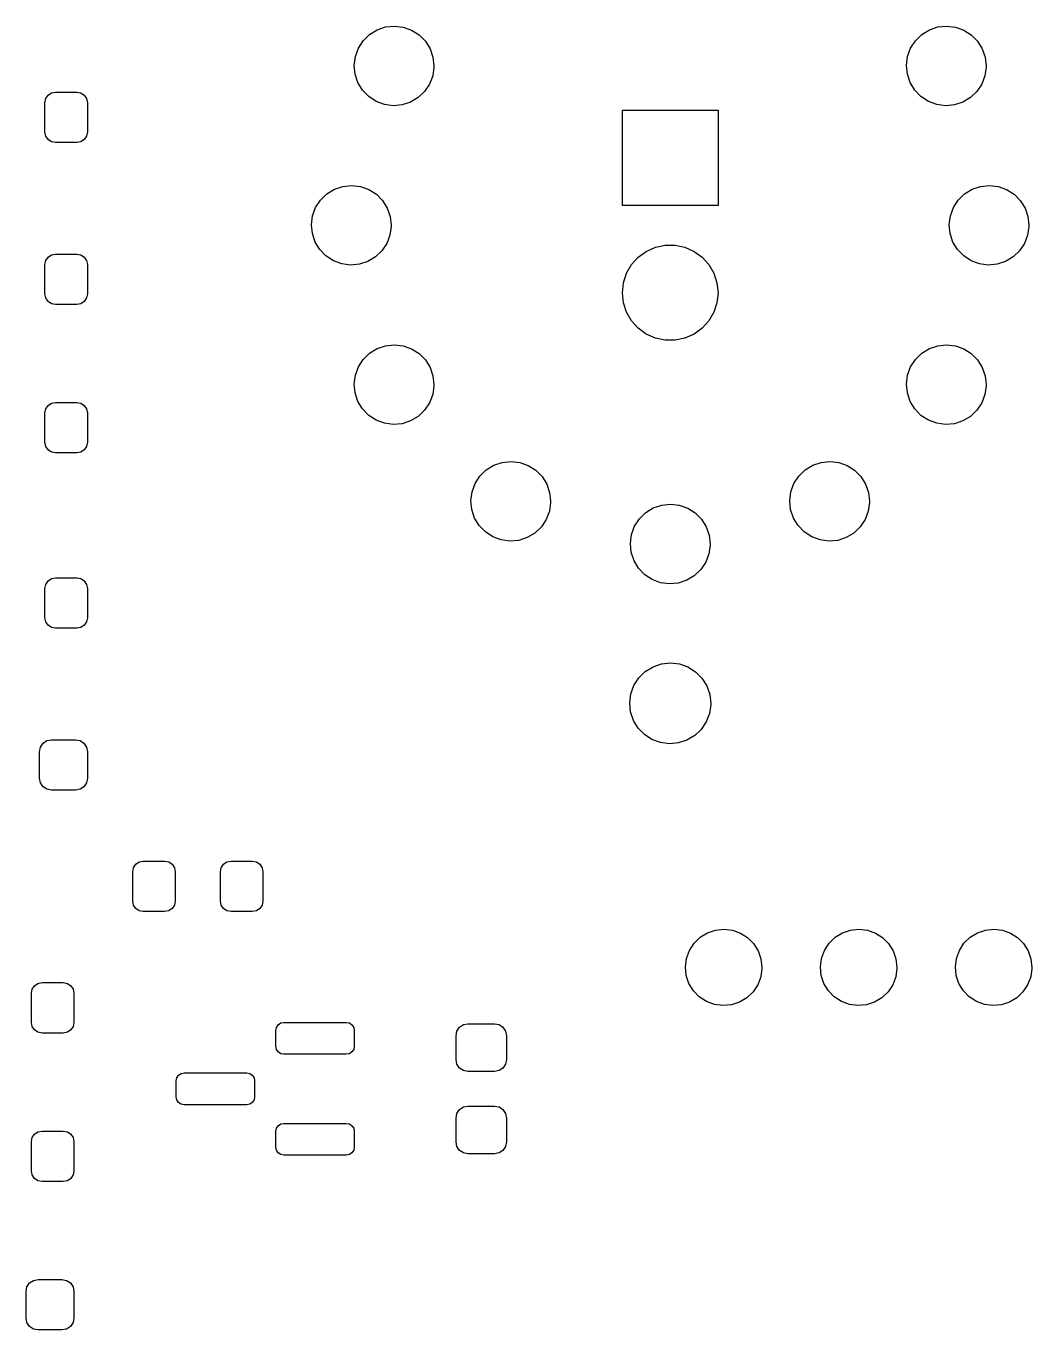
# Model space of a CAD drawing. Extents: x 109 to 191, y -153 to -46.
# Drawn here: x 150.19 to 169.11, y -132.3 to -107.76 of the extents above; entities that cross this region are included whole.
import ezdxf

# ---------------------------------------------------------------- set-up
doc = ezdxf.new("R2010")
doc.units = 0
doc.layers.add('BLACK', color=7, linetype='CONTINUOUS')

msp = doc.modelspace()

# ---------------------------------------------------------------- linework, layer by layer
at = {"layer": 'BLACK', "linetype": 'CONTINUOUS'}
for p, q in [((156.529, -108.032), (156.648, -107.915)), ((156.648, -107.915), (156.791, -107.827)), ((156.791, -107.827), (156.949, -107.773)), ((156.949, -107.773), (157.115, -107.756)), ((157.115, -107.756), (157.281, -107.776)), ((157.281, -107.776), (157.439, -107.832)), ((157.439, -107.832), (157.58, -107.921)), ((157.58, -107.921), (157.698, -108.04)), ((166.921, -108.032), (167.04, -107.915)), ((167.04, -107.915), (167.183, -107.827)), ((167.183, -107.827), (167.341, -107.773)), ((167.341, -107.773), (167.507, -107.756)), ((167.507, -107.756), (167.673, -107.776)), ((167.673, -107.776), (167.831, -107.832)), ((167.831, -107.832), (167.972, -107.921)), ((167.972, -107.921), (168.09, -108.04)), ((156.381, -108.33), (156.438, -108.173)), ((156.438, -108.173), (156.529, -108.032)), ((157.698, -108.04), (157.786, -108.182)), ((157.786, -108.182), (157.841, -108.34)), ((166.773, -108.33), (166.83, -108.173)), ((166.83, -108.173), (166.921, -108.032)), ((168.09, -108.04), (168.179, -108.182)), ((168.179, -108.182), (168.234, -108.34)), ((156.36, -108.496), (156.381, -108.33)), ((157.841, -108.34), (157.86, -108.506)), ((166.752, -108.496), (166.773, -108.33)), ((168.234, -108.34), (168.252, -108.506)), ((156.376, -108.662), (156.36, -108.496)), ((156.429, -108.821), (156.376, -108.662)), ((157.836, -108.693), (157.777, -108.849)), ((157.86, -108.527), (157.836, -108.693)), ((157.86, -108.506), (157.86, -108.527)), ((166.769, -108.662), (166.752, -108.496)), ((166.821, -108.821), (166.769, -108.662)), ((168.229, -108.693), (168.169, -108.849)), ((168.252, -108.527), (168.229, -108.693)), ((168.252, -108.506), (168.252, -108.527)), ((156.516, -108.964), (156.429, -108.821)), ((156.632, -109.084), (156.516, -108.964)), ((157.777, -108.849), (157.684, -108.988)), ((166.908, -108.964), (166.821, -108.821)), ((167.024, -109.084), (166.908, -108.964)), ((168.169, -108.849), (168.077, -108.988)), ((150.539, -109.199), (150.554, -109.122)), ((150.539, -109.749), (150.539, -109.199)), ((150.554, -109.122), (150.598, -109.058)), ((150.598, -109.058), (150.662, -109.014)), ((150.662, -109.014), (150.739, -108.999)), ((150.739, -108.999), (151.139, -108.999)), ((151.139, -108.999), (151.216, -109.014)), ((151.216, -109.014), (151.28, -109.058)), ((151.28, -109.058), (151.324, -109.122)), ((151.324, -109.122), (151.339, -109.199)), ((151.339, -109.199), (151.339, -109.749)), ((156.772, -109.175), (156.632, -109.084)), ((156.928, -109.234), (156.772, -109.175)), ((157.42, -109.189), (157.261, -109.241)), ((157.563, -109.103), (157.42, -109.189)), ((157.684, -108.988), (157.563, -109.103)), ((167.164, -109.175), (167.024, -109.084)), ((167.321, -109.234), (167.164, -109.175)), ((167.812, -109.189), (167.653, -109.241)), ((167.956, -109.103), (167.812, -109.189)), ((168.077, -108.988), (167.956, -109.103)), ((157.094, -109.256), (156.928, -109.234)), ((157.261, -109.241), (157.094, -109.256)), ((161.406, -111.136), (161.406, -109.336)), ((161.406, -109.336), (163.206, -109.336)), ((163.206, -109.336), (163.206, -111.136)), ((167.486, -109.256), (167.321, -109.234)), ((167.653, -109.241), (167.486, -109.256)), ((150.554, -109.826), (150.539, -109.749)), ((150.598, -109.89), (150.554, -109.826)), ((150.662, -109.934), (150.598, -109.89)), ((150.739, -109.949), (150.662, -109.934)), ((151.139, -109.949), (150.739, -109.949)), ((151.216, -109.934), (151.139, -109.949)), ((151.28, -109.89), (151.216, -109.934)), ((151.324, -109.826), (151.28, -109.89)), ((151.339, -109.749), (151.324, -109.826)), ((155.725, -111.032), (155.844, -110.915)), ((155.844, -110.915), (155.987, -110.827)), ((155.987, -110.827), (156.145, -110.773)), ((156.145, -110.773), (156.311, -110.756)), ((156.311, -110.756), (156.477, -110.776)), ((156.477, -110.776), (156.635, -110.832)), ((156.635, -110.832), (156.776, -110.921)), ((156.776, -110.921), (156.894, -111.04)), ((167.725, -111.032), (167.844, -110.915)), ((167.844, -110.915), (167.987, -110.827)), ((167.987, -110.827), (168.145, -110.773)), ((168.145, -110.773), (168.311, -110.756)), ((168.311, -110.756), (168.477, -110.776)), ((168.477, -110.776), (168.635, -110.832)), ((168.635, -110.832), (168.776, -110.921)), ((168.776, -110.921), (168.894, -111.04)), ((155.577, -111.33), (155.634, -111.173)), ((155.634, -111.173), (155.725, -111.032)), ((156.894, -111.04), (156.982, -111.182)), ((156.982, -111.182), (157.037, -111.34)), ((163.206, -111.136), (161.406, -111.136)), ((167.577, -111.33), (167.634, -111.173)), ((167.634, -111.173), (167.725, -111.032)), ((168.894, -111.04), (168.982, -111.182)), ((168.982, -111.182), (169.037, -111.34)), ((155.556, -111.496), (155.577, -111.33)), ((157.037, -111.34), (157.056, -111.506)), ((167.556, -111.496), (167.577, -111.33)), ((169.037, -111.34), (169.056, -111.506)), ((155.572, -111.662), (155.556, -111.496)), ((155.625, -111.821), (155.572, -111.662)), ((157.056, -111.527), (157.032, -111.693)), ((157.056, -111.506), (157.056, -111.527)), ((167.572, -111.662), (167.556, -111.496)), ((167.625, -111.821), (167.572, -111.662)), ((169.056, -111.527), (169.032, -111.693)), ((169.056, -111.506), (169.056, -111.527)), ((155.712, -111.964), (155.625, -111.821)), ((156.973, -111.849), (156.881, -111.988)), ((157.032, -111.693), (156.973, -111.849)), ((161.856, -111.997), (162.028, -111.92)), ((162.028, -111.92), (162.212, -111.881)), ((162.212, -111.881), (162.4, -111.881)), ((162.4, -111.881), (162.584, -111.92)), ((162.584, -111.92), (162.756, -111.997)), ((167.712, -111.964), (167.625, -111.821)), ((168.973, -111.849), (168.881, -111.988)), ((169.032, -111.693), (168.973, -111.849)), ((150.539, -112.247), (150.554, -112.17)), ((150.554, -112.17), (150.598, -112.106)), ((150.598, -112.106), (150.662, -112.062)), ((150.662, -112.062), (150.739, -112.047)), ((150.739, -112.047), (151.139, -112.047)), ((151.139, -112.047), (151.216, -112.062)), ((151.216, -112.062), (151.28, -112.106)), ((151.28, -112.106), (151.324, -112.17)), ((151.324, -112.17), (151.339, -112.247)), ((155.828, -112.084), (155.712, -111.964)), ((155.968, -112.175), (155.828, -112.084)), ((156.759, -112.103), (156.616, -112.189)), ((156.881, -111.988), (156.759, -112.103)), ((161.578, -112.247), (161.704, -112.107)), ((161.704, -112.107), (161.856, -111.997)), ((162.756, -111.997), (162.908, -112.107)), ((162.908, -112.107), (163.034, -112.247)), ((167.828, -112.084), (167.712, -111.964)), ((167.968, -112.175), (167.828, -112.084)), ((168.759, -112.103), (168.616, -112.189)), ((168.881, -111.988), (168.759, -112.103)), ((150.539, -112.797), (150.539, -112.247)), ((151.339, -112.247), (151.339, -112.797)), ((156.125, -112.234), (155.968, -112.175)), ((156.29, -112.256), (156.125, -112.234)), ((156.457, -112.241), (156.29, -112.256)), ((156.616, -112.189), (156.457, -112.241)), ((161.426, -112.589), (161.484, -112.41)), ((161.484, -112.41), (161.578, -112.247)), ((163.034, -112.247), (163.128, -112.41)), ((163.128, -112.41), (163.186, -112.589)), ((168.125, -112.234), (167.968, -112.175)), ((168.29, -112.256), (168.125, -112.234)), ((168.457, -112.241), (168.29, -112.256)), ((168.616, -112.189), (168.457, -112.241)), ((161.406, -112.776), (161.426, -112.589)), ((163.186, -112.589), (163.206, -112.776)), ((150.554, -112.874), (150.539, -112.797)), ((150.598, -112.938), (150.554, -112.874)), ((151.324, -112.874), (151.28, -112.938)), ((151.339, -112.797), (151.324, -112.874)), ((161.426, -112.963), (161.406, -112.776)), ((163.206, -112.776), (163.186, -112.963)), ((150.662, -112.982), (150.598, -112.938)), ((150.739, -112.997), (150.662, -112.982)), ((151.139, -112.997), (150.739, -112.997)), ((151.216, -112.982), (151.139, -112.997)), ((151.28, -112.938), (151.216, -112.982)), ((161.484, -113.142), (161.426, -112.963)), ((161.578, -113.305), (161.484, -113.142)), ((163.128, -113.142), (163.034, -113.305)), ((163.186, -112.963), (163.128, -113.142)), ((161.704, -113.445), (161.578, -113.305)), ((163.034, -113.305), (162.908, -113.445)), ((161.856, -113.555), (161.704, -113.445)), ((162.028, -113.632), (161.856, -113.555)), ((162.212, -113.671), (162.028, -113.632)), ((162.584, -113.632), (162.4, -113.671)), ((162.756, -113.555), (162.584, -113.632)), ((162.908, -113.445), (162.756, -113.555)), ((156.648, -113.915), (156.791, -113.827)), ((156.791, -113.827), (156.949, -113.773)), ((156.949, -113.773), (157.115, -113.756)), ((157.115, -113.756), (157.281, -113.776)), ((157.281, -113.776), (157.439, -113.832)), ((157.439, -113.832), (157.58, -113.921)), ((162.4, -113.671), (162.212, -113.671)), ((167.04, -113.915), (167.183, -113.827)), ((167.183, -113.827), (167.341, -113.773)), ((167.341, -113.773), (167.507, -113.756)), ((167.507, -113.756), (167.673, -113.776)), ((167.673, -113.776), (167.831, -113.832)), ((167.831, -113.832), (167.972, -113.921)), ((156.438, -114.173), (156.529, -114.032)), ((156.529, -114.032), (156.648, -113.915)), ((157.58, -113.921), (157.698, -114.04)), ((157.698, -114.04), (157.786, -114.182)), ((166.83, -114.173), (166.921, -114.032)), ((166.921, -114.032), (167.04, -113.915)), ((167.972, -113.921), (168.09, -114.04)), ((168.09, -114.04), (168.179, -114.182)), ((156.36, -114.496), (156.381, -114.33)), ((156.381, -114.33), (156.438, -114.173)), ((157.786, -114.182), (157.841, -114.34)), ((157.841, -114.34), (157.86, -114.506)), ((166.752, -114.496), (166.773, -114.33)), ((166.773, -114.33), (166.83, -114.173)), ((168.179, -114.182), (168.234, -114.34)), ((168.234, -114.34), (168.252, -114.506)), ((156.376, -114.662), (156.36, -114.496)), ((157.86, -114.527), (157.836, -114.693)), ((157.86, -114.506), (157.86, -114.527)), ((166.769, -114.662), (166.752, -114.496)), ((168.252, -114.527), (168.229, -114.693)), ((168.252, -114.506), (168.252, -114.527)), ((150.598, -114.9), (150.662, -114.856)), ((150.662, -114.856), (150.739, -114.841)), ((150.739, -114.841), (151.139, -114.841)), ((151.139, -114.841), (151.216, -114.856)), ((151.216, -114.856), (151.28, -114.9)), ((156.429, -114.821), (156.376, -114.662)), ((156.516, -114.964), (156.429, -114.821)), ((157.777, -114.849), (157.684, -114.988)), ((157.836, -114.693), (157.777, -114.849)), ((166.821, -114.821), (166.769, -114.662)), ((166.908, -114.964), (166.821, -114.821)), ((168.169, -114.849), (168.077, -114.988)), ((168.229, -114.693), (168.169, -114.849)), ((150.539, -115.041), (150.554, -114.964)), ((150.539, -115.591), (150.539, -115.041)), ((150.554, -114.964), (150.598, -114.9)), ((151.28, -114.9), (151.324, -114.964)), ((151.324, -114.964), (151.339, -115.041)), ((151.339, -115.041), (151.339, -115.591)), ((156.632, -115.084), (156.516, -114.964)), ((156.772, -115.175), (156.632, -115.084)), ((157.563, -115.103), (157.42, -115.189)), ((157.684, -114.988), (157.563, -115.103)), ((167.024, -115.084), (166.908, -114.964)), ((167.164, -115.175), (167.024, -115.084)), ((167.956, -115.103), (167.812, -115.189)), ((168.077, -114.988), (167.956, -115.103)), ((156.928, -115.234), (156.772, -115.175)), ((157.094, -115.256), (156.928, -115.234)), ((157.261, -115.241), (157.094, -115.256)), ((157.42, -115.189), (157.261, -115.241)), ((167.321, -115.234), (167.164, -115.175)), ((167.486, -115.256), (167.321, -115.234)), ((167.653, -115.241), (167.486, -115.256)), ((167.812, -115.189), (167.653, -115.241)), ((150.554, -115.668), (150.539, -115.591)), ((151.339, -115.591), (151.324, -115.668)), ((150.598, -115.732), (150.554, -115.668)), ((150.662, -115.776), (150.598, -115.732)), ((150.739, -115.791), (150.662, -115.776)), ((151.139, -115.791), (150.739, -115.791)), ((151.216, -115.776), (151.139, -115.791)), ((151.28, -115.732), (151.216, -115.776)), ((151.324, -115.668), (151.28, -115.732)), ((158.844, -116.111), (158.987, -116.024)), ((158.987, -116.024), (159.145, -115.97)), ((159.145, -115.97), (159.311, -115.952)), ((159.311, -115.952), (159.477, -115.972)), ((159.477, -115.972), (159.635, -116.028)), ((159.635, -116.028), (159.776, -116.118)), ((164.844, -116.111), (164.987, -116.024)), ((164.987, -116.024), (165.145, -115.97)), ((165.145, -115.97), (165.311, -115.952)), ((165.311, -115.952), (165.477, -115.972)), ((165.477, -115.972), (165.635, -116.028)), ((165.635, -116.028), (165.776, -116.118)), ((158.634, -116.369), (158.725, -116.228)), ((158.725, -116.228), (158.844, -116.111)), ((159.776, -116.118), (159.894, -116.236)), ((159.894, -116.236), (159.982, -116.378)), ((164.634, -116.369), (164.725, -116.228)), ((164.725, -116.228), (164.844, -116.111)), ((165.776, -116.118), (165.894, -116.236)), ((165.894, -116.236), (165.982, -116.378)), ((158.556, -116.692), (158.577, -116.526)), ((158.577, -116.526), (158.634, -116.369)), ((159.982, -116.378), (160.037, -116.536)), ((160.037, -116.536), (160.056, -116.702)), ((164.556, -116.692), (164.577, -116.526)), ((164.577, -116.526), (164.634, -116.369)), ((165.982, -116.378), (166.037, -116.536)), ((166.037, -116.536), (166.056, -116.702)), ((158.572, -116.858), (158.556, -116.692)), ((160.056, -116.723), (160.032, -116.889)), ((160.056, -116.702), (160.056, -116.723)), ((161.844, -116.915), (161.987, -116.827)), ((161.987, -116.827), (162.145, -116.773)), ((162.145, -116.773), (162.311, -116.756)), ((162.311, -116.756), (162.477, -116.776)), ((162.477, -116.776), (162.635, -116.832)), ((162.635, -116.832), (162.776, -116.921)), ((164.572, -116.858), (164.556, -116.692)), ((166.056, -116.723), (166.032, -116.889)), ((166.056, -116.702), (166.056, -116.723)), ((158.625, -117.017), (158.572, -116.858)), ((158.712, -117.16), (158.625, -117.017)), ((159.973, -117.045), (159.881, -117.184)), ((160.032, -116.889), (159.973, -117.045)), ((161.634, -117.173), (161.725, -117.032)), ((161.725, -117.032), (161.844, -116.915)), ((162.776, -116.921), (162.894, -117.04)), ((162.894, -117.04), (162.982, -117.182)), ((164.625, -117.017), (164.572, -116.858)), ((164.712, -117.16), (164.625, -117.017)), ((165.973, -117.045), (165.881, -117.184)), ((166.032, -116.889), (165.973, -117.045)), ((158.828, -117.28), (158.712, -117.16)), ((158.968, -117.372), (158.828, -117.28)), ((159.759, -117.3), (159.616, -117.385)), ((159.881, -117.184), (159.759, -117.3)), ((161.577, -117.33), (161.634, -117.173)), ((162.982, -117.182), (163.037, -117.34)), ((164.828, -117.28), (164.712, -117.16)), ((164.968, -117.372), (164.828, -117.28)), ((165.759, -117.3), (165.616, -117.385)), ((165.881, -117.184), (165.759, -117.3)), ((159.125, -117.43), (158.968, -117.372)), ((159.29, -117.452), (159.125, -117.43)), ((159.457, -117.437), (159.29, -117.452)), ((159.616, -117.385), (159.457, -117.437)), ((161.556, -117.496), (161.577, -117.33)), ((161.572, -117.662), (161.556, -117.496)), ((163.056, -117.527), (163.032, -117.693)), ((163.037, -117.34), (163.056, -117.506)), ((163.056, -117.506), (163.056, -117.527)), ((165.125, -117.43), (164.968, -117.372)), ((165.29, -117.452), (165.125, -117.43)), ((165.457, -117.437), (165.29, -117.452)), ((165.616, -117.385), (165.457, -117.437)), ((161.625, -117.821), (161.572, -117.662)), ((163.032, -117.693), (162.973, -117.849)), ((161.712, -117.964), (161.625, -117.821)), ((161.828, -118.084), (161.712, -117.964)), ((162.881, -117.988), (162.759, -118.103)), ((162.973, -117.849), (162.881, -117.988)), ((150.539, -118.343), (150.554, -118.266)), ((150.554, -118.266), (150.598, -118.202)), ((150.598, -118.202), (150.662, -118.158)), ((150.662, -118.158), (150.739, -118.143)), ((150.739, -118.143), (151.139, -118.143)), ((151.139, -118.143), (151.216, -118.158)), ((151.216, -118.158), (151.28, -118.202)), ((151.28, -118.202), (151.324, -118.266)), ((151.324, -118.266), (151.339, -118.343)), ((161.968, -118.175), (161.828, -118.084)), ((162.125, -118.234), (161.968, -118.175)), ((162.29, -118.256), (162.125, -118.234)), ((162.457, -118.241), (162.29, -118.256)), ((162.616, -118.189), (162.457, -118.241)), ((162.759, -118.103), (162.616, -118.189)), ((150.539, -118.893), (150.539, -118.343)), ((151.339, -118.343), (151.339, -118.893)), ((150.554, -118.97), (150.539, -118.893)), ((150.598, -119.034), (150.554, -118.97)), ((150.662, -119.078), (150.598, -119.034)), ((151.28, -119.034), (151.216, -119.078)), ((151.324, -118.97), (151.28, -119.034)), ((151.339, -118.893), (151.324, -118.97)), ((150.739, -119.093), (150.662, -119.078)), ((151.139, -119.093), (150.739, -119.093)), ((151.216, -119.078), (151.139, -119.093)), ((161.982, -119.817), (162.142, -119.762)), ((162.142, -119.762), (162.311, -119.744)), ((162.311, -119.744), (162.48, -119.764)), ((162.48, -119.764), (162.64, -119.821)), ((161.623, -120.167), (161.715, -120.024)), ((161.715, -120.024), (161.837, -119.906)), ((161.837, -119.906), (161.982, -119.817)), ((162.64, -119.821), (162.783, -119.912)), ((162.783, -119.912), (162.903, -120.033)), ((161.565, -120.327), (161.623, -120.167)), ((162.903, -120.033), (162.993, -120.177)), ((162.993, -120.177), (163.049, -120.337)), ((161.544, -120.495), (161.565, -120.327)), ((161.561, -120.664), (161.544, -120.495)), ((163.049, -120.337), (163.068, -120.506)), ((163.068, -120.506), (163.068, -120.527)), ((161.614, -120.826), (161.561, -120.664)), ((163.044, -120.696), (162.984, -120.854)), ((163.068, -120.527), (163.044, -120.696)), ((161.702, -120.971), (161.614, -120.826)), ((161.82, -121.093), (161.702, -120.971)), ((162.89, -120.996), (162.767, -121.113)), ((162.984, -120.854), (162.89, -120.996)), ((150.505, -121.257), (150.578, -121.208)), ((150.578, -121.208), (150.664, -121.191)), ((150.664, -121.191), (151.114, -121.191)), ((151.114, -121.191), (151.2, -121.208)), ((151.2, -121.208), (151.273, -121.257)), ((161.962, -121.186), (161.82, -121.093)), ((162.122, -121.245), (161.962, -121.186)), ((162.29, -121.268), (162.122, -121.245)), ((162.459, -121.252), (162.29, -121.268)), ((162.621, -121.2), (162.459, -121.252)), ((162.767, -121.113), (162.621, -121.2)), ((150.439, -121.416), (150.456, -121.33)), ((150.439, -121.916), (150.439, -121.416)), ((150.456, -121.33), (150.505, -121.257)), ((151.273, -121.257), (151.322, -121.33)), ((151.322, -121.33), (151.339, -121.416)), ((151.339, -121.416), (151.339, -121.916)), ((150.456, -122.002), (150.439, -121.916)), ((151.339, -121.916), (151.322, -122.002)), ((150.505, -122.075), (150.456, -122.002)), ((150.578, -122.124), (150.505, -122.075)), ((150.664, -122.141), (150.578, -122.124)), ((151.114, -122.141), (150.664, -122.141)), ((151.2, -122.124), (151.114, -122.141)), ((151.273, -122.075), (151.2, -122.124)), ((151.322, -122.002), (151.273, -122.075)), ((152.191, -123.677), (152.206, -123.6)), ((152.191, -124.227), (152.191, -123.677)), ((152.206, -123.6), (152.25, -123.536)), ((152.25, -123.536), (152.314, -123.492)), ((152.314, -123.492), (152.391, -123.477)), ((152.391, -123.477), (152.791, -123.477)), ((152.791, -123.477), (152.868, -123.492)), ((152.868, -123.492), (152.932, -123.536)), ((152.932, -123.536), (152.976, -123.6)), ((152.976, -123.6), (152.991, -123.677)), ((152.991, -123.677), (152.991, -124.227)), ((153.841, -123.677), (153.856, -123.6)), ((153.841, -124.227), (153.841, -123.677)), ((153.856, -123.6), (153.9, -123.536)), ((153.9, -123.536), (153.964, -123.492)), ((153.964, -123.492), (154.041, -123.477)), ((154.041, -123.477), (154.441, -123.477)), ((154.441, -123.477), (154.518, -123.492)), ((154.518, -123.492), (154.582, -123.536)), ((154.582, -123.536), (154.626, -123.6)), ((154.626, -123.6), (154.641, -123.677)), ((154.641, -123.677), (154.641, -124.227)), ((152.206, -124.304), (152.191, -124.227)), ((152.25, -124.368), (152.206, -124.304)), ((152.314, -124.412), (152.25, -124.368)), ((152.391, -124.427), (152.314, -124.412)), ((152.791, -124.427), (152.391, -124.427)), ((152.868, -124.412), (152.791, -124.427)), ((152.932, -124.368), (152.868, -124.412)), ((152.976, -124.304), (152.932, -124.368)), ((152.991, -124.227), (152.976, -124.304)), ((153.856, -124.304), (153.841, -124.227)), ((153.9, -124.368), (153.856, -124.304)), ((153.964, -124.412), (153.9, -124.368)), ((154.041, -124.427), (153.964, -124.412)), ((154.441, -124.427), (154.041, -124.427)), ((154.518, -124.412), (154.441, -124.427)), ((154.582, -124.368), (154.518, -124.412)), ((154.626, -124.304), (154.582, -124.368)), ((154.641, -124.227), (154.626, -124.304)), ((162.754, -125.021), (162.869, -124.909)), ((162.869, -124.909), (163.005, -124.825)), ((163.005, -124.825), (163.157, -124.773)), ((163.157, -124.773), (163.317, -124.756)), ((163.317, -124.756), (163.476, -124.775)), ((163.476, -124.775), (163.628, -124.829)), ((163.628, -124.829), (163.763, -124.915)), ((163.763, -124.915), (163.876, -125.029)), ((165.294, -125.021), (165.409, -124.909)), ((165.409, -124.909), (165.545, -124.825)), ((165.545, -124.825), (165.697, -124.773)), ((165.697, -124.773), (165.857, -124.756)), ((165.857, -124.756), (166.016, -124.775)), ((166.016, -124.775), (166.168, -124.829)), ((166.168, -124.829), (166.303, -124.915)), ((166.303, -124.915), (166.416, -125.029)), ((167.834, -125.021), (167.949, -124.909)), ((167.949, -124.909), (168.085, -124.825)), ((168.085, -124.825), (168.237, -124.773)), ((168.237, -124.773), (168.397, -124.756)), ((168.397, -124.756), (168.556, -124.775)), ((168.556, -124.775), (168.708, -124.829)), ((168.708, -124.829), (168.843, -124.915)), ((168.843, -124.915), (168.956, -125.029)), ((162.612, -125.307), (162.667, -125.156)), ((162.667, -125.156), (162.754, -125.021)), ((163.876, -125.029), (163.961, -125.165)), ((163.961, -125.165), (164.014, -125.316)), ((165.152, -125.307), (165.207, -125.156)), ((165.207, -125.156), (165.294, -125.021)), ((166.416, -125.029), (166.501, -125.165)), ((166.501, -125.165), (166.554, -125.316)), ((167.692, -125.307), (167.747, -125.156)), ((167.747, -125.156), (167.834, -125.021)), ((168.956, -125.029), (169.041, -125.165)), ((169.041, -125.165), (169.094, -125.316)), ((162.592, -125.466), (162.612, -125.307)), ((164.014, -125.316), (164.032, -125.476)), ((165.132, -125.466), (165.152, -125.307)), ((166.554, -125.316), (166.572, -125.476)), ((167.672, -125.466), (167.692, -125.307)), ((169.094, -125.316), (169.112, -125.476)), ((162.608, -125.626), (162.592, -125.466)), ((162.658, -125.778), (162.608, -125.626)), ((164.009, -125.655), (163.952, -125.805)), ((164.032, -125.496), (164.009, -125.655)), ((164.032, -125.476), (164.032, -125.496)), ((165.148, -125.626), (165.132, -125.466)), ((165.198, -125.778), (165.148, -125.626)), ((166.549, -125.655), (166.492, -125.805)), ((166.572, -125.496), (166.549, -125.655)), ((166.572, -125.476), (166.572, -125.496)), ((167.688, -125.626), (167.672, -125.466)), ((167.738, -125.778), (167.688, -125.626)), ((169.089, -125.655), (169.032, -125.805)), ((169.112, -125.496), (169.089, -125.655)), ((169.112, -125.476), (169.112, -125.496)), ((150.285, -125.963), (150.3, -125.886)), ((150.3, -125.886), (150.344, -125.822)), ((150.344, -125.822), (150.408, -125.778)), ((150.408, -125.778), (150.485, -125.763)), ((150.485, -125.763), (150.885, -125.763)), ((150.885, -125.763), (150.962, -125.778)), ((150.962, -125.778), (151.026, -125.822)), ((151.026, -125.822), (151.07, -125.886)), ((151.07, -125.886), (151.085, -125.963)), ((162.742, -125.915), (162.658, -125.778)), ((162.853, -126.031), (162.742, -125.915)), ((163.952, -125.805), (163.864, -125.939)), ((165.282, -125.915), (165.198, -125.778)), ((165.393, -126.031), (165.282, -125.915)), ((166.492, -125.805), (166.404, -125.939)), ((167.822, -125.915), (167.738, -125.778)), ((167.933, -126.031), (167.822, -125.915)), ((169.032, -125.805), (168.944, -125.939)), ((150.285, -126.513), (150.285, -125.963)), ((151.085, -125.963), (151.085, -126.513)), ((162.987, -126.119), (162.853, -126.031)), ((163.138, -126.175), (162.987, -126.119)), ((163.609, -126.132), (163.457, -126.181)), ((163.747, -126.05), (163.609, -126.132)), ((163.864, -125.939), (163.747, -126.05)), ((165.527, -126.119), (165.393, -126.031)), ((165.678, -126.175), (165.527, -126.119)), ((166.149, -126.132), (165.997, -126.181)), ((166.287, -126.05), (166.149, -126.132)), ((166.404, -125.939), (166.287, -126.05)), ((168.067, -126.119), (167.933, -126.031)), ((168.218, -126.175), (168.067, -126.119)), ((168.689, -126.132), (168.537, -126.181)), ((168.827, -126.05), (168.689, -126.132)), ((168.944, -125.939), (168.827, -126.05)), ((163.297, -126.196), (163.138, -126.175)), ((163.457, -126.181), (163.297, -126.196)), ((165.837, -126.196), (165.678, -126.175)), ((165.997, -126.181), (165.837, -126.196)), ((168.377, -126.196), (168.218, -126.175)), ((168.537, -126.181), (168.377, -126.196)), ((150.3, -126.59), (150.285, -126.513)), ((150.344, -126.654), (150.3, -126.59)), ((151.07, -126.59), (151.026, -126.654)), ((151.085, -126.513), (151.07, -126.59)), ((154.886, -126.662), (154.897, -126.605)), ((154.897, -126.605), (154.93, -126.556)), ((154.93, -126.556), (154.979, -126.523)), ((154.979, -126.523), (155.036, -126.512)), ((155.036, -126.512), (156.211, -126.512)), ((156.211, -126.512), (156.268, -126.523)), ((156.268, -126.523), (156.317, -126.556)), ((156.317, -126.556), (156.35, -126.605)), ((156.35, -126.605), (156.361, -126.662)), ((158.292, -126.676), (158.341, -126.603)), ((158.341, -126.603), (158.414, -126.554)), ((158.414, -126.554), (158.5, -126.537)), ((158.5, -126.537), (159, -126.537)), ((159, -126.537), (159.086, -126.554)), ((159.086, -126.554), (159.159, -126.603)), ((159.159, -126.603), (159.208, -126.676)), ((150.408, -126.698), (150.344, -126.654)), ((150.485, -126.713), (150.408, -126.698)), ((150.885, -126.713), (150.485, -126.713)), ((150.962, -126.698), (150.885, -126.713)), ((151.026, -126.654), (150.962, -126.698)), ((154.886, -126.962), (154.886, -126.662)), ((156.361, -126.662), (156.361, -126.962)), ((158.275, -126.762), (158.292, -126.676)), ((158.275, -127.212), (158.275, -126.762)), ((159.208, -126.676), (159.225, -126.762)), ((159.225, -126.762), (159.225, -127.212)), ((154.897, -127.019), (154.886, -126.962)), ((154.93, -127.068), (154.897, -127.019)), ((154.979, -127.101), (154.93, -127.068)), ((155.036, -127.112), (154.979, -127.101)), ((156.211, -127.112), (155.036, -127.112)), ((156.268, -127.101), (156.211, -127.112)), ((156.317, -127.068), (156.268, -127.101)), ((156.35, -127.019), (156.317, -127.068)), ((156.361, -126.962), (156.35, -127.019)), ((158.292, -127.298), (158.275, -127.212)), ((158.341, -127.371), (158.292, -127.298)), ((158.414, -127.42), (158.341, -127.371)), ((159.159, -127.371), (159.086, -127.42)), ((159.208, -127.298), (159.159, -127.371)), ((159.225, -127.212), (159.208, -127.298)), ((153.011, -127.612), (153.022, -127.555)), ((153.011, -127.912), (153.011, -127.612)), ((153.022, -127.555), (153.055, -127.506)), ((153.055, -127.506), (153.104, -127.473)), ((153.104, -127.473), (153.161, -127.462)), ((153.161, -127.462), (154.336, -127.462)), ((154.336, -127.462), (154.393, -127.473)), ((154.393, -127.473), (154.442, -127.506)), ((154.442, -127.506), (154.475, -127.555)), ((154.475, -127.555), (154.486, -127.612)), ((154.486, -127.612), (154.486, -127.912)), ((158.5, -127.437), (158.414, -127.42)), ((159, -127.437), (158.5, -127.437)), ((159.086, -127.42), (159, -127.437)), ((153.022, -127.969), (153.011, -127.912)), ((153.055, -128.018), (153.022, -127.969)), ((153.104, -128.051), (153.055, -128.018)), ((153.161, -128.062), (153.104, -128.051)), ((154.336, -128.062), (153.161, -128.062)), ((154.393, -128.051), (154.336, -128.062)), ((154.442, -128.018), (154.393, -128.051)), ((154.475, -127.969), (154.442, -128.018)), ((154.486, -127.912), (154.475, -127.969)), ((158.341, -128.153), (158.414, -128.104)), ((158.414, -128.104), (158.5, -128.087)), ((158.5, -128.087), (159, -128.087)), ((159, -128.087), (159.086, -128.104)), ((159.086, -128.104), (159.159, -128.153)), ((158.275, -128.312), (158.292, -128.226)), ((158.275, -128.762), (158.275, -128.312)), ((158.292, -128.226), (158.341, -128.153)), ((159.159, -128.153), (159.208, -128.226)), ((159.208, -128.226), (159.225, -128.312)), ((159.225, -128.312), (159.225, -128.762)), ((150.344, -128.616), (150.408, -128.572)), ((150.408, -128.572), (150.485, -128.557)), ((150.485, -128.557), (150.885, -128.557)), ((150.885, -128.557), (150.962, -128.572)), ((150.962, -128.572), (151.026, -128.616)), ((154.886, -128.562), (154.897, -128.505)), ((154.886, -128.862), (154.886, -128.562)), ((154.897, -128.505), (154.93, -128.456)), ((154.93, -128.456), (154.979, -128.423)), ((154.979, -128.423), (155.036, -128.412)), ((155.036, -128.412), (156.211, -128.412)), ((156.211, -128.412), (156.268, -128.423)), ((156.268, -128.423), (156.317, -128.456)), ((156.317, -128.456), (156.35, -128.505)), ((156.35, -128.505), (156.361, -128.562)), ((156.361, -128.562), (156.361, -128.862)), ((150.285, -128.757), (150.3, -128.68)), ((150.285, -129.307), (150.285, -128.757)), ((150.3, -128.68), (150.344, -128.616)), ((151.026, -128.616), (151.07, -128.68)), ((151.07, -128.68), (151.085, -128.757)), ((151.085, -128.757), (151.085, -129.307)), ((158.292, -128.848), (158.275, -128.762)), ((158.341, -128.921), (158.292, -128.848)), ((159.208, -128.848), (159.159, -128.921)), ((159.225, -128.762), (159.208, -128.848)), ((154.897, -128.919), (154.886, -128.862)), ((154.93, -128.968), (154.897, -128.919)), ((154.979, -129.001), (154.93, -128.968)), ((155.036, -129.012), (154.979, -129.001)), ((156.211, -129.012), (155.036, -129.012)), ((156.268, -129.001), (156.211, -129.012)), ((156.317, -128.968), (156.268, -129.001)), ((156.35, -128.919), (156.317, -128.968)), ((156.361, -128.862), (156.35, -128.919)), ((158.414, -128.97), (158.341, -128.921)), ((158.5, -128.987), (158.414, -128.97)), ((159, -128.987), (158.5, -128.987)), ((159.086, -128.97), (159, -128.987)), ((159.159, -128.921), (159.086, -128.97)), ((150.3, -129.384), (150.285, -129.307)), ((151.085, -129.307), (151.07, -129.384)), ((150.344, -129.448), (150.3, -129.384)), ((150.408, -129.492), (150.344, -129.448)), ((150.485, -129.507), (150.408, -129.492)), ((150.885, -129.507), (150.485, -129.507)), ((150.962, -129.492), (150.885, -129.507)), ((151.026, -129.448), (150.962, -129.492)), ((151.07, -129.384), (151.026, -129.448)), ((150.185, -131.576), (150.202, -131.49)), ((150.202, -131.49), (150.251, -131.417)), ((150.251, -131.417), (150.324, -131.368)), ((150.324, -131.368), (150.41, -131.351)), ((150.41, -131.351), (150.86, -131.351)), ((150.86, -131.351), (150.946, -131.368)), ((150.946, -131.368), (151.019, -131.417)), ((151.019, -131.417), (151.068, -131.49)), ((151.068, -131.49), (151.085, -131.576)), ((150.185, -132.076), (150.185, -131.576)), ((151.085, -131.576), (151.085, -132.076)), ((150.202, -132.162), (150.185, -132.076)), ((150.251, -132.235), (150.202, -132.162)), ((150.324, -132.284), (150.251, -132.235)), ((150.41, -132.301), (150.324, -132.284)), ((150.946, -132.284), (150.86, -132.301)), ((151.019, -132.235), (150.946, -132.284)), ((151.068, -132.162), (151.019, -132.235)), ((151.085, -132.076), (151.068, -132.162)), ((150.86, -132.301), (150.41, -132.301))]:
    msp.add_line(p, q, dxfattribs=at)

doc.saveas('drawing.dxf')
